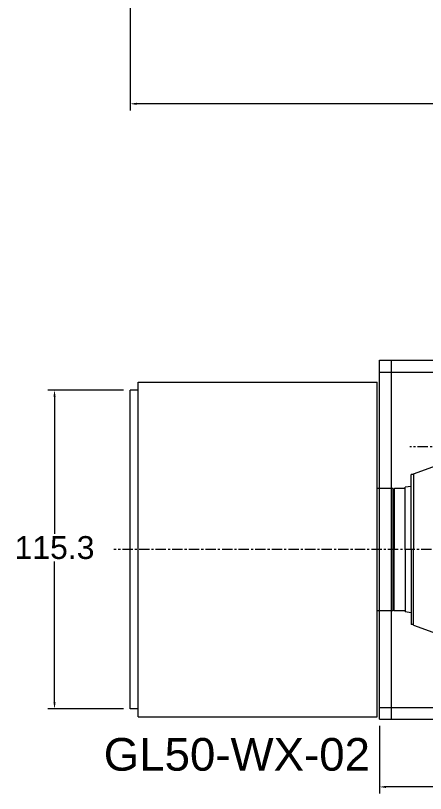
# Model space of a CAD drawing. Header units: inches. Extents: x -7 to 38035, y 41 to 29026.
# Drawn here: x 13401 to 17165, y 9497 to 16643 of the extents above; entities that cross this region are included whole.
import ezdxf

# ---------------------------------------------------------------- set-up
doc = ezdxf.new("R2010")
doc.units = ezdxf.units.IN
doc.header["$MEASUREMENT"] = 0
doc.linetypes.add('CENTER', pattern=[50.8, 31.75, -6.35, 6.35, -6.35])
doc.layers.get('Defpoints').update_dxf_attribs({"lineweight": 5})
doc.layers.add('CAXA1', color=5, linetype='CENTER', lineweight=5)
doc.styles.add('Roman', font='arial.ttf')
doc.styles.get("Standard").update_dxf_attribs({"font": 'arial.ttf'})
doc.dimstyles.new('ISO-25', dxfattribs={"dimscale": 30, "dimtxt": 1.5, "dimasz": 1.5, "dimexe": 2, "dimexo": 2, "dimtad": 1, "dimtih": 1, "dimtoh": 1, "dimdec": 1, "dimlfac": 0.03937, "dimdsep": 46, "dimtxsty": 'Standard', "dimcen": 2.5, "dimclrd": 7, "dimclre": 7, "dimclrt": 7, "dimadec": 0, "dimazin": 0, "dimtfac": 1, "dimtdec": 1, "dimtmove": 0, "dimatfit": 3, "dimfxl": 1, "dimlwd": 5, "dimlwe": 5, "dimarcsym": 0})

# ---------------------------------------------------------------- blocks, each defined once
blk = doc.blocks.new('*D243')
at = {"color": 7, "linetype": 'Continuous', "lineweight": 5, "transparency": 16777216}
for p, q in [((14452.7, 17017), (14452.7, 15771.9)), ((23442.9, 16650.8), (23442.9, 15771.9)), ((23382.9, 15831.9), (14512.7, 15831.9))]:
    blk.add_line(p, q, dxfattribs=at)
at = {"color": 7, "transparency": 16777216}
for points in [[(14512.7, 15841.9), (14512.7, 15821.9), (14452.7, 15831.9)], [(23382.9, 15841.9), (23382.9, 15821.9), (23442.9, 15831.9)]]:
    blk.add_solid(points, dxfattribs=at)
at = {"layer": 'Defpoints', "color": 0, "transparency": 16777216}
for p in [(14452.7, 17077), (23442.9, 16710.8), (14452.7, 15831.9)]:
    blk.add_point(p, dxfattribs=at)
at = {"color": 7, "lineweight": 5, "transparency": 16777216, "insert": (20092.9, 15959.2), "char_height": 210, "attachment_point": 5, "style": 'Roman'}
blk.add_mtext('C', dxfattribs=at)
blk = doc.blocks.new('*D236')
at = {"color": 7, "linetype": 'Continuous', "lineweight": 5, "transparency": 16777216}
for p, q in [((14392.7, 13201), (13698.5, 13201)), ((13758.5, 13141), (13758.5, 11880.3)), ((13758.5, 10333), (13758.5, 11628.3)), ((14392.7, 10273), (13698.5, 10273))]:
    blk.add_line(p, q, dxfattribs=at)
at = {"color": 7, "transparency": 16777216}
for points in [[(13748.5, 13141), (13768.5, 13141), (13758.5, 13201)], [(13748.5, 10333), (13768.5, 10333), (13758.5, 10273)]]:
    blk.add_solid(points, dxfattribs=at)
at = {"layer": 'Defpoints', "color": 0, "transparency": 16777216}
for p in [(13758.5, 13201), (14452.7, 13201), (14452.7, 10273)]:
    blk.add_point(p, dxfattribs=at)
at = {"color": 7, "lineweight": 5, "transparency": 16777216, "insert": (13758.5, 11754.3), "char_height": 210, "attachment_point": 5, "style": 'Roman'}
blk.add_mtext('115.3', dxfattribs=at)
blk = doc.blocks.new('*D237')
at = {"color": 7, "linetype": 'Continuous', "lineweight": 5, "transparency": 16777216}
for p, q in [((16742.9, 10118), (16742.9, 9497)), ((23442.9, 10118), (23442.9, 9497)), ((23382.9, 9557), (16802.9, 9557))]:
    blk.add_line(p, q, dxfattribs=at)
at = {"color": 7, "transparency": 16777216}
for points in [[(16802.9, 9567), (16802.9, 9547), (16742.9, 9557)], [(23382.9, 9567), (23382.9, 9547), (23442.9, 9557)]]:
    blk.add_solid(points, dxfattribs=at)
at = {"layer": 'Defpoints', "color": 0, "transparency": 16777216}
for p in [(16742.9, 10178), (23442.9, 10178), (16742.9, 9557)]:
    blk.add_point(p, dxfattribs=at)
at = {"color": 7, "lineweight": 5, "transparency": 16777216, "insert": (20092.9, 9680.8), "char_height": 210, "attachment_point": 5, "style": 'Roman'}
blk.add_mtext('D', dxfattribs=at)

msp = doc.modelspace()

# ---------------------------------------------------------------- linework, layer by layer
at = {"color": 7, "lineweight": 5}
for p, q in [((16742.91, 10177.99), (16742.91, 13477.99)), ((16742.91, 13477.99), (23442.91, 13477.99)), ((16852.91, 10177.99), (16852.91, 13477.99)), ((16742.91, 13367.99), (23442.91, 13367.99)), ((14525.91, 10199.79), (14525.91, 13274.19)), ((14525.91, 13274.19), (16722.91, 13274.19)), ((16722.91, 10199.79), (16722.91, 13274.19)), ((14452.71, 10272.99), (14452.71, 13200.99)), ((14525.91, 13200.99), (14452.71, 13200.99)), ((17054.1, 12432.03), (17614.48, 12635.98)), ((17033.27, 11736.99), (17033.27, 12426.53)), ((17054.1, 12426.53), (17033.27, 12426.53)), ((17054.1, 12432.03), (17054.1, 11736.99)), ((16869.31, 12298.43), (16722.91, 12298.43)), ((16869.31, 11175.54), (16869.31, 12298.43)), ((16879.55, 12298.43), (16876.63, 12295.5)), ((16876.63, 12295.5), (16876.63, 11736.99)), ((16979.11, 12298.43), (16879.55, 12298.43)), ((17033.27, 12316.71), (16979.11, 12309.58)), ((16979.11, 11736.99), (16979.11, 12309.58)), ((16876.63, 11178.47), (16876.63, 11736.99)), ((16979.11, 11736.99), (16979.11, 11164.77)), ((17033.27, 11736.99), (17033.27, 11089.17)), ((17054.1, 11041.94), (17054.1, 11736.99)), ((16869.31, 11175.54), (16722.91, 11175.54)), ((16879.55, 11175.54), (16876.63, 11178.47)), ((16979.11, 11175.54), (16879.55, 11175.54)), ((17033.27, 11157.26), (16979.11, 11164.39)), ((17033.27, 11089.17), (17033.27, 11047.44)), ((17054.1, 11047.44), (17033.27, 11047.44)), ((17054.1, 11041.94), (17614.48, 10837.99)), ((14525.91, 10272.99), (14452.71, 10272.99)), ((16742.91, 10287.99), (23442.91, 10287.99)), ((14525.91, 10199.79), (16722.91, 10199.79)), ((16742.91, 10177.99), (23442.91, 10177.99))]:
    msp.add_line(p, q, dxfattribs=at)
at = {"layer": 'CAXA1', "linetype": 'CENTER', "lineweight": 5, "ltscale": 3}
for p, q in [((19016.98, 12680.99), (17020.11, 12680.99)), ((22707, 11736.99), (14304.3, 11736.99))]:
    msp.add_line(p, q, dxfattribs=at)

# ---------------------------------------------------------------- texts
at = {"color": 7, "linetype": 'Continuous', "lineweight": 5, "insert": (16655.59, 10006.07), "char_height": 300, "attachment_point": 3, "style": 'Roman'}
msp.add_mtext_dynamic_manual_height_columns('GL50-WX-02', width=3244.2481, gutter_width=1, heights=[0], dxfattribs=at)

# ---------------------------------------------------------------- dimensions: what is measured, and where the dimension line sits
at = {"color": 7, "lineweight": 5}
dim = msp.add_linear_dim(base=(14452.71, 15831.88), p1=(23442.91, 16710.82), p2=(14452.71, 17076.99), angle=180, text='C', dimstyle='ISO-25', override={"dimtxt": 7, "dimasz": 2, "dimpost": '\\X', "dimtxsty": 'Roman'}, dxfattribs=at)
dim.commit()
dim.dimension.update_dxf_attribs({"geometry": '*D243', "text_midpoint": (20092.91, 15831.88), "dimtype": 160})
dim = msp.add_linear_dim(base=(13758.53, 13200.99), p1=(14452.71, 10272.99), p2=(14452.71, 13200.99), angle=270, dimstyle='ISO-25', override={"dimtxt": 7, "dimasz": 2, "dimpost": '\\X', "dimtxsty": 'Roman'}, dxfattribs=at)
dim.commit()
dim.dimension.update_dxf_attribs({"geometry": '*D236', "text_midpoint": (13758.53, 11754.3), "dimtype": 160})
dim = msp.add_linear_dim(base=(16742.91, 9557.04), p1=(23442.91, 10177.99), p2=(16742.91, 10177.99), angle=180, text='D', dimstyle='ISO-25', override={"dimtxt": 7, "dimasz": 2, "dimpost": '\\X', "dimtxsty": 'Roman'}, dxfattribs=at)
dim.commit()
dim.dimension.update_dxf_attribs({"geometry": '*D237', "text_midpoint": (20092.91, 9680.79)})

doc.saveas('drawing.dxf')
